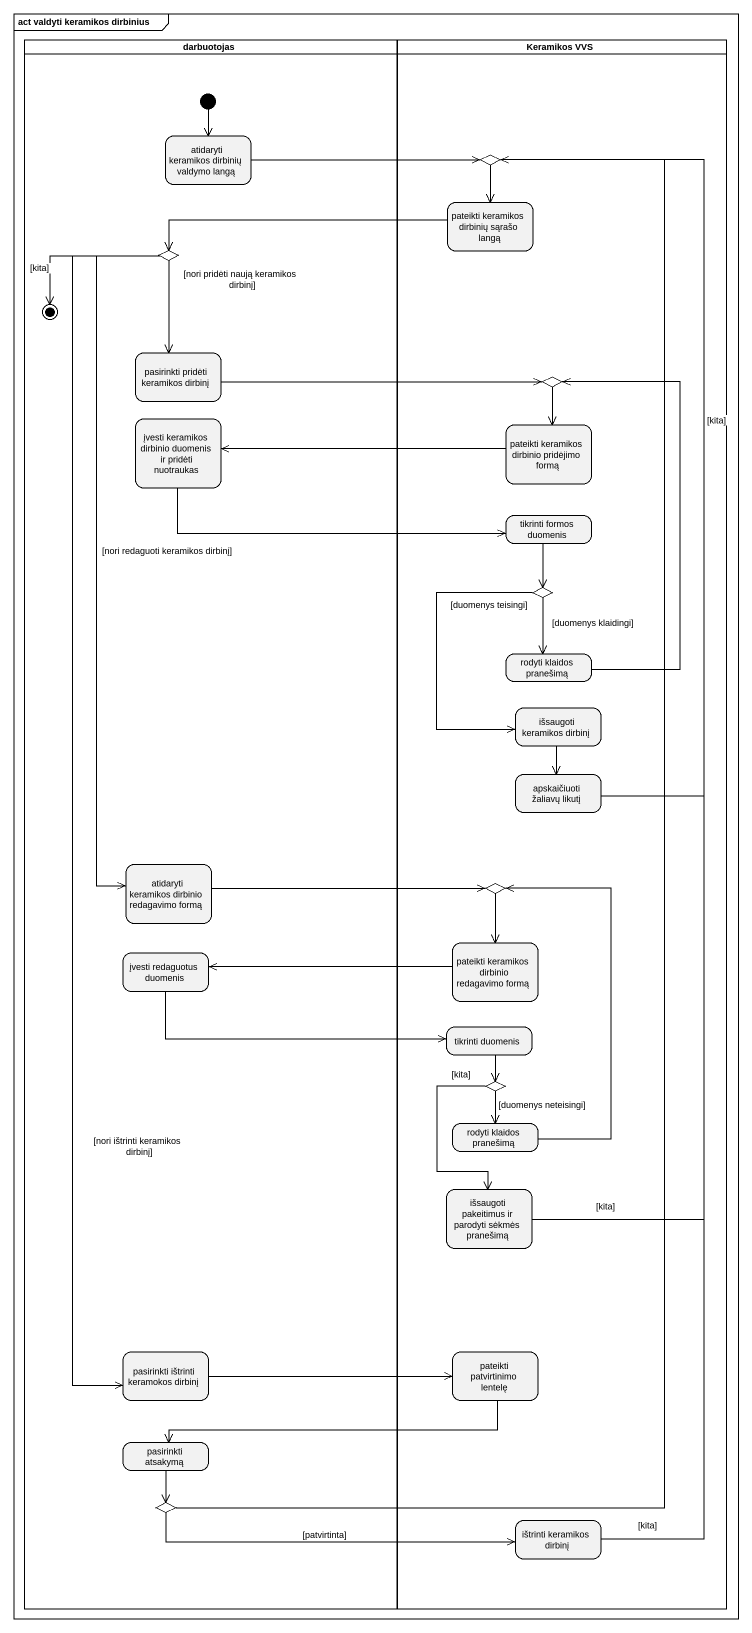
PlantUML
@startuml
mainframe act valdyti keramikos dirbinius
hide empty description
state darbuotojas <<partition>> {
  state "atidaryti keramikos dirbinių valdymo langą" as atidaryti_keramikos
  state choice2 <<choice>>
  state "pasirinkti pridėti keramikos dirbinį" as pasirinkti_pridėti
  state "įvesti keramikos dirbinio duomenis ir pridėti nuotraukas" as įvesti_keramikos_dirbinio
  state "atidaryti keramikos dirbinio redagavimo formą" as atidaryti_keramikos_2
  state "įvesti redaguotus duomenis" as įvesti_redaguotus_duomenis
  state "pasirinkti ištrinti keramokos dirbinį" as pasirinkti_ištrinti
  state "pasirinkti atsakymą" as pasirinkti_atsakymą
  state choice7 <<choice>>
  [*] --> atidaryti_keramikos
  choice2 -left-> [*] : [kita]
}
state "Keramikos VVS" as Keramikos_VVS <<partition>> {
  state choice1 <<choice>>
  state "pateikti keramikos dirbinių sąrašo langą" as pateikti_keramikos_dirbinių
  state choice3 <<choice>>
  state "pateikti keramikos dirbinio pridėjimo formą" as pateikti_keramikos_dirbinio
  state "tikrinti formos duomenis" as tikrinti_formos_duomenis
  state choice4 <<choice>>
  state "rodyti klaidos pranešimą" as rodyti_klaidos_pranešimą
  state "išsaugoti keramikos dirbinį" as išsaugoti_keramikos_dirbinį
  state "apskaičiuoti žaliavų likutį" as apskaičiuoti_žaliavų_likutį
  state choice5 <<choice>>
  state "pateikti keramikos dirbinio redagavimo formą" as pateikti_keramikos_dirbinio_2
  state "tikrinti duomenis" as tikrinti_duomenis
  state choice6 <<choice>>
  state "rodyti klaidos pranešimą" as rodyti_klaidos_pranešimą_2
  state "išsaugoti pakeitimus ir parodyti sėkmės pranešimą" as išsaugoti_pakeitimus_ir
  state "pateikti patvirtinimo lentelę" as pateikti_patvirtinimo
  state "ištrinti keramikos dirbinį" as ištrinti_keramikos_dirbinį
}
atidaryti_keramikos -right-> choice1
choice1 --> pateikti_keramikos_dirbinių
pateikti_keramikos_dirbinių -left-> choice2
choice2 --> pasirinkti_pridėti : [nori pridėti naują keramikos dirbinį]
choice2 --> atidaryti_keramikos_2 : [nori redaguoti keramikos dirbinį]
choice2 --> pasirinkti_ištrinti : [nori ištrinti keramikos dirbinį]
pasirinkti_pridėti -right-> choice3
choice3 --> pateikti_keramikos_dirbinio
įvesti_keramikos_dirbinio -right-> tikrinti_formos_duomenis
pateikti_keramikos_dirbinio -left-> įvesti_keramikos_dirbinio
tikrinti_formos_duomenis --> choice4
choice4 --> rodyti_klaidos_pranešimą : [duomenys klaidingi]
choice4 --> išsaugoti_keramikos_dirbinį : [duomenys teisingi]
rodyti_klaidos_pranešimą -up-> choice3
išsaugoti_keramikos_dirbinį --> apskaičiuoti_žaliavų_likutį
apskaičiuoti_žaliavų_likutį -up-> choice1 : [kita]
atidaryti_keramikos_2 -right-> choice5
choice5 --> pateikti_keramikos_dirbinio_2
pateikti_keramikos_dirbinio_2 -left-> įvesti_redaguotus_duomenis
įvesti_redaguotus_duomenis -right-> tikrinti_duomenis
tikrinti_duomenis --> choice6
choice6 --> rodyti_klaidos_pranešimą_2 : [duomenys neteisingi]
choice6 --> išsaugoti_pakeitimus_ir : [kita]
rodyti_klaidos_pranešimą_2 -up-> choice5
išsaugoti_pakeitimus_ir -up-> choice1 : [kita]
pasirinkti_ištrinti -right-> pateikti_patvirtinimo
pateikti_patvirtinimo -left-> pasirinkti_atsakymą
pasirinkti_atsakymą --> choice7
choice7 -up-> choice1
choice7 -right-> ištrinti_keramikos_dirbinį : [patvirtinta]
ištrinti_keramikos_dirbinį -up-> choice1 : [kita]
@enduml
